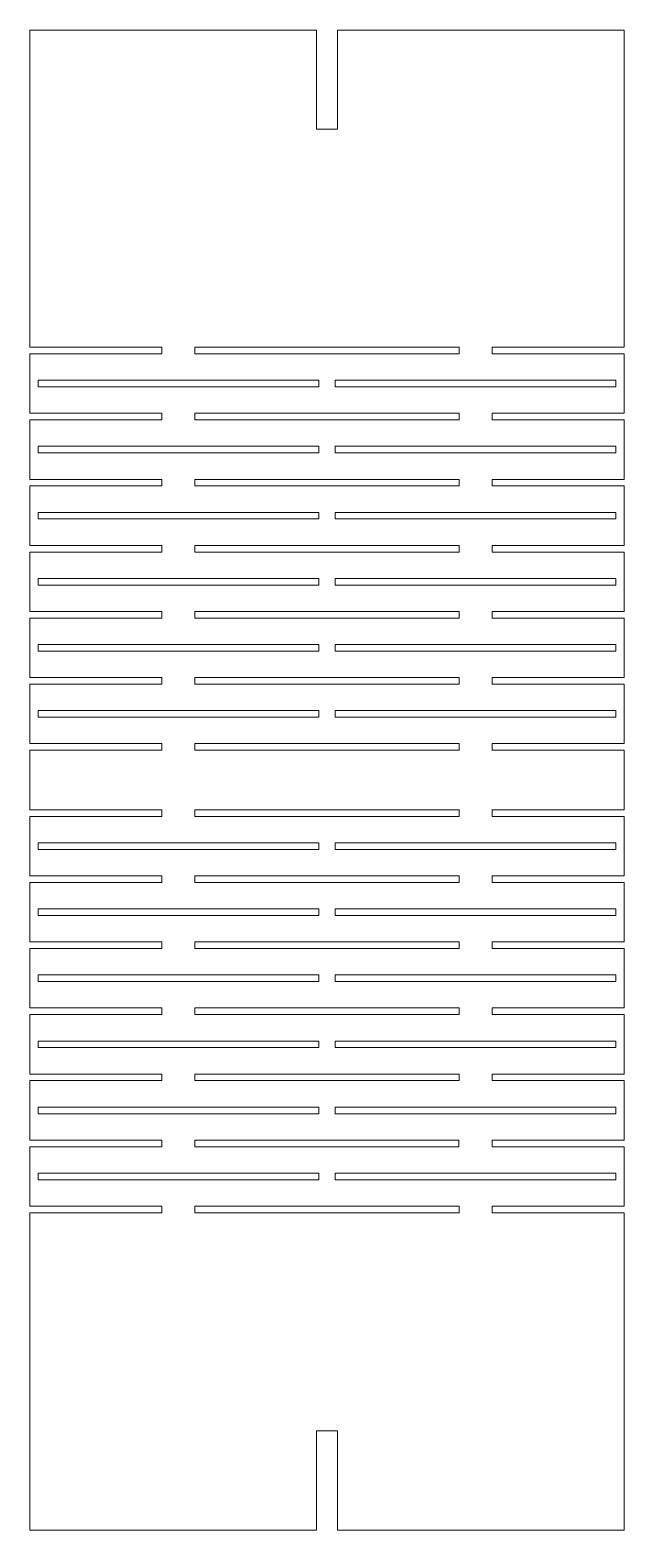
# Model space of a CAD drawing. Header units: centimetres. Extents: x -11.1 to -2.1, y -39.3 to -16.6.
import ezdxf

# ---------------------------------------------------------------- set-up
doc = ezdxf.new("R2010")
doc.units = ezdxf.units.CM
doc.header["$MEASUREMENT"] = 0
doc.layers.add('Capa 1', color=7, linetype='Continuous')

msp = doc.modelspace()

# ---------------------------------------------------------------- linework, layer by layer
at = {"layer": 'Capa 1', "color": 250, "lineweight": 9}
for points in [[(-8.61881, -21.45555), (-4.61881, -21.45555), (-4.61881, -21.35555), (-8.61881, -21.35555), (-8.61881, -21.45555)], [(-8.61881, -22.45555), (-4.61881, -22.45555), (-4.61881, -22.35555), (-8.61881, -22.35555), (-8.61881, -22.45555)]]:
    msp.add_lwpolyline(points, close=True, dxfattribs=at)
for points, knots in [([(-11.11881, -21.35555), (-11.11881, -21.35555), (-11.11881, -16.55555), (-11.11881, -16.55555), (-11.11881, -16.55555), (-11.11881, -16.55555), (-6.77881, -16.55555), (-6.77881, -16.55555), (-6.77881, -16.55555), (-6.77881, -16.55555), (-6.77881, -18.05555), (-6.77881, -18.05555), (-6.77881, -18.05555), (-6.77881, -18.05555), (-6.45881, -18.05555), (-6.45881, -18.05555), (-6.45881, -18.05555), (-6.45881, -18.05555), (-6.45881, -16.55555), (-6.45881, -16.55555), (-6.45881, -16.55555), (-6.45881, -16.55555), (-2.11881, -16.55555), (-2.11881, -16.55555), (-2.11881, -16.55555), (-2.11881, -16.55555), (-2.11881, -21.35555), (-2.11881, -21.35555), (-2.11881, -21.35555), (-2.11881, -21.35555), (-4.11881, -21.35555), (-4.11881, -21.35555), (-4.11881, -21.35555), (-4.11881, -21.35555), (-4.11881, -21.45555), (-4.11881, -21.45555), (-4.11881, -21.45555), (-4.11881, -21.45555), (-2.11881, -21.45555), (-2.11881, -21.45555), (-2.11881, -21.45555), (-2.11881, -21.45555), (-2.11881, -22.35555), (-2.11881, -22.35555), (-2.11881, -22.35555), (-2.11881, -22.35555), (-4.11881, -22.35555), (-4.11881, -22.35555), (-4.11881, -22.35555), (-4.11881, -22.35555), (-4.11881, -22.45555), (-4.11881, -22.45555), (-4.11881, -22.45555), (-4.11881, -22.45555), (-2.11881, -22.45555), (-2.11881, -22.45555), (-2.11881, -22.45555), (-2.11881, -22.45555), (-2.11881, -23.35555), (-2.11881, -23.35555), (-2.11881, -23.35555), (-2.11881, -23.35555), (-4.11881, -23.35555), (-4.11881, -23.35555), (-4.11881, -23.35555), (-4.11881, -23.35555), (-4.11881, -23.45555), (-4.11881, -23.45555), (-4.11881, -23.45555), (-4.11881, -23.45555), (-2.11881, -23.45555), (-2.11881, -23.45555), (-2.11881, -23.45555), (-2.11881, -23.45555), (-2.11881, -24.35555), (-2.11881, -24.35555), (-2.11881, -24.35555), (-2.11881, -24.35555), (-4.11881, -24.35555), (-4.11881, -24.35555), (-4.11881, -24.35555), (-4.11881, -24.35555), (-4.11881, -24.45555), (-4.11881, -24.45555), (-4.11881, -24.45555), (-4.11881, -24.45555), (-2.11881, -24.45555), (-2.11881, -24.45555), (-2.11881, -24.45555), (-2.11881, -24.45555), (-2.11881, -25.35555), (-2.11881, -25.35555), (-2.11881, -25.35555), (-2.11881, -25.35555), (-4.11881, -25.35555), (-4.11881, -25.35555), (-4.11881, -25.35555), (-4.11881, -25.35555), (-4.11881, -25.45555), (-4.11881, -25.45555), (-4.11881, -25.45555), (-4.11881, -25.45555), (-2.11881, -25.45555), (-2.11881, -25.45555), (-2.11881, -25.45555), (-2.11881, -25.45555), (-2.11881, -26.35555), (-2.11881, -26.35555), (-2.11881, -26.35555), (-2.11881, -26.35555), (-4.11881, -26.35555), (-4.11881, -26.35555), (-4.11881, -26.35555), (-4.11881, -26.35555), (-4.11881, -26.45555), (-4.11881, -26.45555), (-4.11881, -26.45555), (-4.11881, -26.45555), (-2.11881, -26.45555), (-2.11881, -26.45555), (-2.11881, -26.45555), (-2.11881, -26.45555), (-2.11881, -27.35555), (-2.11881, -27.35555), (-2.11881, -27.35555), (-2.11881, -27.35555), (-4.11881, -27.35555), (-4.11881, -27.35555), (-4.11881, -27.35555), (-4.11881, -27.35555), (-4.11881, -27.45555), (-4.11881, -27.45555), (-4.11881, -27.45555), (-4.11881, -27.45555), (-2.11881, -27.45555), (-2.11881, -27.45555), (-2.11881, -27.45555), (-2.11881, -27.45555), (-2.11881, -28.35555), (-2.11881, -28.35555), (-2.11881, -28.35555), (-2.11881, -28.35555), (-4.11881, -28.35555), (-4.11881, -28.35555), (-4.11881, -28.35555), (-4.11881, -28.35555), (-4.11881, -28.45555), (-4.11881, -28.45555), (-4.11881, -28.45555), (-4.11881, -28.45555), (-2.11881, -28.45555), (-2.11881, -28.45555), (-2.11881, -28.45555), (-2.11881, -28.45555), (-2.11881, -29.35555), (-2.11881, -29.35555), (-2.11881, -29.35555), (-2.11881, -29.35555), (-4.11881, -29.35555), (-4.11881, -29.35555), (-4.11881, -29.35555), (-4.11881, -29.35555), (-4.11881, -29.45555), (-4.11881, -29.45555), (-4.11881, -29.45555), (-4.11881, -29.45555), (-2.11881, -29.45555), (-2.11881, -29.45555), (-2.11881, -29.45555), (-2.11881, -29.45555), (-2.11881, -30.35555), (-2.11881, -30.35555), (-2.11881, -30.35555), (-2.11881, -30.35555), (-4.11881, -30.35555), (-4.11881, -30.35555), (-4.11881, -30.35555), (-4.11881, -30.35555), (-4.11881, -30.45555), (-4.11881, -30.45555), (-4.11881, -30.45555), (-4.11881, -30.45555), (-2.11881, -30.45555), (-2.11881, -30.45555), (-2.11881, -30.45555), (-2.11881, -30.45555), (-2.11881, -31.35555), (-2.11881, -31.35555), (-2.11881, -31.35555), (-2.11881, -31.35555), (-4.11881, -31.35555), (-4.11881, -31.35555), (-4.11881, -31.35555), (-4.11881, -31.35555), (-4.11881, -31.45555), (-4.11881, -31.45555), (-4.11881, -31.45555), (-4.11881, -31.45555), (-2.11881, -31.45555), (-2.11881, -31.45555), (-2.11881, -31.45555), (-2.11881, -31.45555), (-2.11881, -32.35555), (-2.11881, -32.35555), (-2.11881, -32.35555), (-2.11881, -32.35555), (-4.11881, -32.35555), (-4.11881, -32.35555), (-4.11881, -32.35555), (-4.11881, -32.35555), (-4.11881, -32.45555), (-4.11881, -32.45555), (-4.11881, -32.45555), (-4.11881, -32.45555), (-2.11881, -32.45555), (-2.11881, -32.45555), (-2.11881, -32.45555), (-2.11881, -32.45555), (-2.11881, -33.35555), (-2.11881, -33.35555), (-2.11881, -33.35555), (-2.11881, -33.35555), (-4.11881, -33.35555), (-4.11881, -33.35555), (-4.11881, -33.35555), (-4.11881, -33.35555), (-4.11881, -33.45555), (-4.11881, -33.45555), (-4.11881, -33.45555), (-4.11881, -33.45555), (-2.11881, -33.45555), (-2.11881, -33.45555), (-2.11881, -33.45555), (-2.11881, -33.45555), (-2.11881, -34.35555), (-2.11881, -34.35555), (-2.11881, -34.35555), (-2.11881, -34.35555), (-4.11881, -34.35555), (-4.11881, -34.35555), (-4.11881, -34.35555), (-4.11881, -34.35555), (-4.11881, -34.45555), (-4.11881, -34.45555), (-4.11881, -34.45555), (-4.11881, -34.45555), (-2.11881, -34.45555), (-2.11881, -34.45555), (-2.11881, -34.45555), (-2.11881, -34.45555), (-2.11881, -39.25555), (-2.11881, -39.25555), (-2.11881, -39.25555), (-2.11881, -39.25555), (-6.45881, -39.25555), (-6.45881, -39.25555), (-6.45881, -39.25555), (-6.45881, -39.25555), (-6.45881, -37.75555), (-6.45881, -37.75555), (-6.45881, -37.75555), (-6.45881, -37.75555), (-6.77881, -37.75555), (-6.77881, -37.75555), (-6.77881, -37.75555), (-6.77881, -37.75555), (-6.77881, -39.25555), (-6.77881, -39.25555), (-6.77881, -39.25555), (-6.77881, -39.25555), (-11.11881, -39.25555), (-11.11881, -39.25555), (-11.11881, -39.25555), (-11.11881, -39.25555), (-11.11881, -34.45555), (-11.11881, -34.45555), (-11.11881, -34.45555), (-11.11881, -34.45555), (-9.11881, -34.45555), (-9.11881, -34.45555), (-9.11881, -34.45555), (-9.11881, -34.45555), (-9.11881, -34.35555), (-9.11881, -34.35555), (-9.11881, -34.35555), (-9.11881, -34.35555), (-11.11881, -34.35555), (-11.11881, -34.35555), (-11.11881, -34.35555), (-11.11881, -34.35555), (-11.11881, -33.45555), (-11.11881, -33.45555), (-11.11881, -33.45555), (-11.11881, -33.45555), (-9.11881, -33.45555), (-9.11881, -33.45555), (-9.11881, -33.45555), (-9.11881, -33.45555), (-9.11881, -33.35555), (-9.11881, -33.35555), (-9.11881, -33.35555), (-9.11881, -33.35555), (-11.11881, -33.35555), (-11.11881, -33.35555), (-11.11881, -33.35555), (-11.11881, -33.35555), (-11.11881, -32.45555), (-11.11881, -32.45555), (-11.11881, -32.45555), (-11.11881, -32.45555), (-9.11881, -32.45555), (-9.11881, -32.45555), (-9.11881, -32.45555), (-9.11881, -32.45555), (-9.11881, -32.35555), (-9.11881, -32.35555), (-9.11881, -32.35555), (-9.11881, -32.35555), (-11.11881, -32.35555), (-11.11881, -32.35555), (-11.11881, -32.35555), (-11.11881, -32.35555), (-11.11881, -31.45555), (-11.11881, -31.45555), (-11.11881, -31.45555), (-11.11881, -31.45555), (-9.11881, -31.45555), (-9.11881, -31.45555), (-9.11881, -31.45555), (-9.11881, -31.45555), (-9.11881, -31.35555), (-9.11881, -31.35555), (-9.11881, -31.35555), (-9.11881, -31.35555), (-11.11881, -31.35555), (-11.11881, -31.35555), (-11.11881, -31.35555), (-11.11881, -31.35555), (-11.11881, -30.45555), (-11.11881, -30.45555), (-11.11881, -30.45555), (-11.11881, -30.45555), (-9.11881, -30.45555), (-9.11881, -30.45555), (-9.11881, -30.45555), (-9.11881, -30.45555), (-9.11881, -30.35555), (-9.11881, -30.35555), (-9.11881, -30.35555), (-9.11881, -30.35555), (-11.11881, -30.35555), (-11.11881, -30.35555), (-11.11881, -30.35555), (-11.11881, -30.35555), (-11.11881, -29.45555), (-11.11881, -29.45555), (-11.11881, -29.45555), (-11.11881, -29.45555), (-9.11881, -29.45555), (-9.11881, -29.45555), (-9.11881, -29.45555), (-9.11881, -29.45555), (-9.11881, -29.35555), (-9.11881, -29.35555), (-9.11881, -29.35555), (-9.11881, -29.35555), (-11.11881, -29.35555), (-11.11881, -29.35555), (-11.11881, -29.35555), (-11.11881, -29.35555), (-11.11881, -28.45555), (-11.11881, -28.45555), (-11.11881, -28.45555), (-11.11881, -28.45555), (-9.11881, -28.45555), (-9.11881, -28.45555), (-9.11881, -28.45555), (-9.11881, -28.45555), (-9.11881, -28.35555), (-9.11881, -28.35555), (-9.11881, -28.35555), (-9.11881, -28.35555), (-11.11881, -28.35555), (-11.11881, -28.35555), (-11.11881, -28.35555), (-11.11881, -28.35555), (-11.11881, -27.45555), (-11.11881, -27.45555), (-11.11881, -27.45555), (-11.11881, -27.45555), (-9.11881, -27.45555), (-9.11881, -27.45555), (-9.11881, -27.45555), (-9.11881, -27.45555), (-9.11881, -27.35555), (-9.11881, -27.35555), (-9.11881, -27.35555), (-9.11881, -27.35555), (-11.11881, -27.35555), (-11.11881, -27.35555), (-11.11881, -27.35555), (-11.11881, -27.35555), (-11.11881, -26.45555), (-11.11881, -26.45555), (-11.11881, -26.45555), (-11.11881, -26.45555), (-9.11881, -26.45555), (-9.11881, -26.45555), (-9.11881, -26.45555), (-9.11881, -26.45555), (-9.11881, -26.35555), (-9.11881, -26.35555), (-9.11881, -26.35555), (-9.11881, -26.35555), (-11.11881, -26.35555), (-11.11881, -26.35555), (-11.11881, -26.35555), (-11.11881, -26.35555), (-11.11881, -25.45555), (-11.11881, -25.45555), (-11.11881, -25.45555), (-11.11881, -25.45555), (-9.11881, -25.45555), (-9.11881, -25.45555), (-9.11881, -25.45555), (-9.11881, -25.45555), (-9.11881, -25.35555), (-9.11881, -25.35555), (-9.11881, -25.35555), (-9.11881, -25.35555), (-11.11881, -25.35555), (-11.11881, -25.35555), (-11.11881, -25.35555), (-11.11881, -25.35555), (-11.11881, -24.45555), (-11.11881, -24.45555), (-11.11881, -24.45555), (-11.11881, -24.45555), (-9.11881, -24.45555), (-9.11881, -24.45555), (-9.11881, -24.45555), (-9.11881, -24.45555), (-9.11881, -24.35555), (-9.11881, -24.35555), (-9.11881, -24.35555), (-9.11881, -24.35555), (-11.11881, -24.35555), (-11.11881, -24.35555), (-11.11881, -24.35555), (-11.11881, -24.35555), (-11.11881, -23.45555), (-11.11881, -23.45555), (-11.11881, -23.45555), (-11.11881, -23.45555), (-9.11881, -23.45555), (-9.11881, -23.45555), (-9.11881, -23.45555), (-9.11881, -23.45555), (-9.11881, -23.35555), (-9.11881, -23.35555), (-9.11881, -23.35555), (-9.11881, -23.35555), (-11.11881, -23.35555), (-11.11881, -23.35555), (-11.11881, -23.35555), (-11.11881, -23.35555), (-11.11881, -22.45555), (-11.11881, -22.45555), (-11.11881, -22.45555), (-11.11881, -22.45555), (-9.11881, -22.45555), (-9.11881, -22.45555), (-9.11881, -22.45555), (-9.11881, -22.45555), (-9.11881, -22.35555), (-9.11881, -22.35555), (-9.11881, -22.35555), (-9.11881, -22.35555), (-11.11881, -22.35555), (-11.11881, -22.35555), (-11.11881, -22.35555), (-11.11881, -22.35555), (-11.11881, -21.45555), (-11.11881, -21.45555), (-11.11881, -21.45555), (-11.11881, -21.45555), (-9.11881, -21.45555), (-9.11881, -21.45555), (-9.11881, -21.45555), (-9.11881, -21.45555), (-9.11881, -21.35555), (-9.11881, -21.35555), (-9.11881, -21.35555), (-9.11881, -21.35555), (-11.11881, -21.35555), (-11.11881, -21.35555)], [0, 0, 0, 0, 0.008, 0.008, 0.008, 0.008, 0.016, 0.016, 0.016, 0.016, 0.024, 0.024, 0.024, 0.024, 0.032, 0.032, 0.032, 0.032, 0.04, 0.04, 0.04, 0.04, 0.048, 0.048, 0.048, 0.048, 0.056, 0.056, 0.056, 0.056, 0.064, 0.064, 0.064, 0.064, 0.072, 0.072, 0.072, 0.072, 0.08, 0.08, 0.08, 0.08, 0.088, 0.088, 0.088, 0.088, 0.096, 0.096, 0.096, 0.096, 0.104, 0.104, 0.104, 0.104, 0.112, 0.112, 0.112, 0.112, 0.12, 0.12, 0.12, 0.12, 0.128, 0.128, 0.128, 0.128, 0.136, 0.136, 0.136, 0.136, 0.144, 0.144, 0.144, 0.144, 0.152, 0.152, 0.152, 0.152, 0.16, 0.16, 0.16, 0.16, 0.168, 0.168, 0.168, 0.168, 0.176, 0.176, 0.176, 0.176, 0.184, 0.184, 0.184, 0.184, 0.192, 0.192, 0.192, 0.192, 0.2, 0.2, 0.2, 0.2, 0.208, 0.208, 0.208, 0.208, 0.216, 0.216, 0.216, 0.216, 0.224, 0.224, 0.224, 0.224, 0.232, 0.232, 0.232, 0.232, 0.24, 0.24, 0.24, 0.24, 0.248, 0.248, 0.248, 0.248, 0.256, 0.256, 0.256, 0.256, 0.264, 0.264, 0.264, 0.264, 0.272, 0.272, 0.272, 0.272, 0.28, 0.28, 0.28, 0.28, 0.288, 0.288, 0.288, 0.288, 0.296, 0.296, 0.296, 0.296, 0.304, 0.304, 0.304, 0.304, 0.312, 0.312, 0.312, 0.312, 0.32, 0.32, 0.32, 0.32, 0.328, 0.328, 0.328, 0.328, 0.336, 0.336, 0.336, 0.336, 0.344, 0.344, 0.344, 0.344, 0.352, 0.352, 0.352, 0.352, 0.36, 0.36, 0.36, 0.36, 0.368, 0.368, 0.368, 0.368, 0.376, 0.376, 0.376, 0.376, 0.384, 0.384, 0.384, 0.384, 0.392, 0.392, 0.392, 0.392, 0.4, 0.4, 0.4, 0.4, 0.408, 0.408, 0.408, 0.408, 0.416, 0.416, 0.416, 0.416, 0.424, 0.424, 0.424, 0.424, 0.432, 0.432, 0.432, 0.432, 0.44, 0.44, 0.44, 0.44, 0.448, 0.448, 0.448, 0.448, 0.456, 0.456, 0.456, 0.456, 0.464, 0.464, 0.464, 0.464, 0.472, 0.472, 0.472, 0.472, 0.48, 0.48, 0.48, 0.48, 0.488, 0.488, 0.488, 0.488, 0.496, 0.496, 0.496, 0.496, 0.504, 0.504, 0.504, 0.504, 0.512, 0.512, 0.512, 0.512, 0.52, 0.52, 0.52, 0.52, 0.528, 0.528, 0.528, 0.528, 0.536, 0.536, 0.536, 0.536, 0.544, 0.544, 0.544, 0.544, 0.552, 0.552, 0.552, 0.552, 0.56, 0.56, 0.56, 0.56, 0.568, 0.568, 0.568, 0.568, 0.576, 0.576, 0.576, 0.576, 0.584, 0.584, 0.584, 0.584, 0.592, 0.592, 0.592, 0.592, 0.6, 0.6, 0.6, 0.6, 0.608, 0.608, 0.608, 0.608, 0.616, 0.616, 0.616, 0.616, 0.624, 0.624, 0.624, 0.624, 0.632, 0.632, 0.632, 0.632, 0.64, 0.64, 0.64, 0.64, 0.648, 0.648, 0.648, 0.648, 0.656, 0.656, 0.656, 0.656, 0.664, 0.664, 0.664, 0.664, 0.672, 0.672, 0.672, 0.672, 0.68, 0.68, 0.68, 0.68, 0.688, 0.688, 0.688, 0.688, 0.696, 0.696, 0.696, 0.696, 0.704, 0.704, 0.704, 0.704, 0.712, 0.712, 0.712, 0.712, 0.72, 0.72, 0.72, 0.72, 0.728, 0.728, 0.728, 0.728, 0.736, 0.736, 0.736, 0.736, 0.744, 0.744, 0.744, 0.744, 0.752, 0.752, 0.752, 0.752, 0.76, 0.76, 0.76, 0.76, 0.768, 0.768, 0.768, 0.768, 0.776, 0.776, 0.776, 0.776, 0.784, 0.784, 0.784, 0.784, 0.792, 0.792, 0.792, 0.792, 0.8, 0.8, 0.8, 0.8, 0.808, 0.808, 0.808, 0.808, 0.816, 0.816, 0.816, 0.816, 0.824, 0.824, 0.824, 0.824, 0.832, 0.832, 0.832, 0.832, 0.84, 0.84, 0.84, 0.84, 0.848, 0.848, 0.848, 0.848, 0.856, 0.856, 0.856, 0.856, 0.864, 0.864, 0.864, 0.864, 0.872, 0.872, 0.872, 0.872, 0.88, 0.88, 0.88, 0.88, 0.888, 0.888, 0.888, 0.888, 0.896, 0.896, 0.896, 0.896, 0.904, 0.904, 0.904, 0.904, 0.912, 0.912, 0.912, 0.912, 0.92, 0.92, 0.92, 0.92, 0.928, 0.928, 0.928, 0.928, 0.936, 0.936, 0.936, 0.936, 0.944, 0.944, 0.944, 0.944, 0.952, 0.952, 0.952, 0.952, 0.96, 0.96, 0.96, 0.96, 0.968, 0.968, 0.968, 0.968, 0.976, 0.976, 0.976, 0.976, 0.984, 0.984, 0.984, 0.984, 1, 1, 1, 1]), ([(-4.61881, -23.45555), (-4.61881, -23.45555), (-8.61881, -23.45555), (-8.61881, -23.45555), (-8.61881, -23.45555), (-8.61881, -23.45555), (-8.61881, -23.35555), (-8.61881, -23.35555), (-8.61881, -23.35555), (-8.61881, -23.35555), (-4.61881, -23.35555), (-4.61881, -23.35555), (-4.61881, -23.35555), (-4.61881, -23.35555), (-4.61881, -23.45555), (-4.61881, -23.45555)], [0, 0, 0, 0, 0.2, 0.2, 0.2, 0.2, 0.4, 0.4, 0.4, 0.4, 0.6, 0.6, 0.6, 0.6, 1, 1, 1, 1]), ([(-4.61881, -24.45555), (-4.61881, -24.45555), (-8.61881, -24.45555), (-8.61881, -24.45555), (-8.61881, -24.45555), (-8.61881, -24.45555), (-8.61881, -24.35555), (-8.61881, -24.35555), (-8.61881, -24.35555), (-8.61881, -24.35555), (-4.61881, -24.35555), (-4.61881, -24.35555), (-4.61881, -24.35555), (-4.61881, -24.35555), (-4.61881, -24.45555), (-4.61881, -24.45555)], [0, 0, 0, 0, 0.2, 0.2, 0.2, 0.2, 0.4, 0.4, 0.4, 0.4, 0.6, 0.6, 0.6, 0.6, 1, 1, 1, 1]), ([(-4.61881, -25.45555), (-4.61881, -25.45555), (-8.61881, -25.45555), (-8.61881, -25.45555), (-8.61881, -25.45555), (-8.61881, -25.45555), (-8.61881, -25.35555), (-8.61881, -25.35555), (-8.61881, -25.35555), (-8.61881, -25.35555), (-4.61881, -25.35555), (-4.61881, -25.35555), (-4.61881, -25.35555), (-4.61881, -25.35555), (-4.61881, -25.45555), (-4.61881, -25.45555)], [0, 0, 0, 0, 0.2, 0.2, 0.2, 0.2, 0.4, 0.4, 0.4, 0.4, 0.6, 0.6, 0.6, 0.6, 1, 1, 1, 1]), ([(-8.61881, -26.35555), (-8.61881, -26.35555), (-8.61881, -26.45555), (-8.61881, -26.45555), (-8.61881, -26.45555), (-8.61881, -26.45555), (-4.61881, -26.45555), (-4.61881, -26.45555), (-4.61881, -26.45555), (-4.61881, -26.45555), (-4.61881, -26.35555), (-4.61881, -26.35555), (-4.61881, -26.35555), (-4.61881, -26.35555), (-8.61881, -26.35555), (-8.61881, -26.35555)], [0, 0, 0, 0, 0.2, 0.2, 0.2, 0.2, 0.4, 0.4, 0.4, 0.4, 0.6, 0.6, 0.6, 0.6, 1, 1, 1, 1]), ([(-8.61881, -27.35555), (-8.61881, -27.35555), (-8.61881, -27.45555), (-8.61881, -27.45555), (-8.61881, -27.45555), (-8.61881, -27.45555), (-4.61881, -27.45555), (-4.61881, -27.45555), (-4.61881, -27.45555), (-4.61881, -27.45555), (-4.61881, -27.35555), (-4.61881, -27.35555), (-4.61881, -27.35555), (-4.61881, -27.35555), (-8.61881, -27.35555), (-8.61881, -27.35555)], [0, 0, 0, 0, 0.2, 0.2, 0.2, 0.2, 0.4, 0.4, 0.4, 0.4, 0.6, 0.6, 0.6, 0.6, 1, 1, 1, 1]), ([(-8.61881, -28.45555), (-8.61881, -28.45555), (-8.61881, -28.35555), (-8.61881, -28.35555), (-8.61881, -28.35555), (-8.61881, -28.35555), (-4.61881, -28.35555), (-4.61881, -28.35555), (-4.61881, -28.35555), (-4.61881, -28.35555), (-4.61881, -28.45555), (-4.61881, -28.45555), (-4.61881, -28.45555), (-4.61881, -28.45555), (-8.61881, -28.45555), (-8.61881, -28.45555)], [0, 0, 0, 0, 0.2, 0.2, 0.2, 0.2, 0.4, 0.4, 0.4, 0.4, 0.6, 0.6, 0.6, 0.6, 1, 1, 1, 1]), ([(-8.61881, -29.35555), (-8.61881, -29.35555), (-8.61881, -29.45555), (-8.61881, -29.45555), (-8.61881, -29.45555), (-8.61881, -29.45555), (-4.61881, -29.45555), (-4.61881, -29.45555), (-4.61881, -29.45555), (-4.61881, -29.45555), (-4.61881, -29.35555), (-4.61881, -29.35555), (-4.61881, -29.35555), (-4.61881, -29.35555), (-8.61881, -29.35555), (-8.61881, -29.35555)], [0, 0, 0, 0, 0.2, 0.2, 0.2, 0.2, 0.4, 0.4, 0.4, 0.4, 0.6, 0.6, 0.6, 0.6, 1, 1, 1, 1]), ([(-8.61881, -30.35555), (-8.61881, -30.35555), (-8.61881, -30.45555), (-8.61881, -30.45555), (-8.61881, -30.45555), (-8.61881, -30.45555), (-4.61881, -30.45555), (-4.61881, -30.45555), (-4.61881, -30.45555), (-4.61881, -30.45555), (-4.61881, -30.35555), (-4.61881, -30.35555), (-4.61881, -30.35555), (-4.61881, -30.35555), (-8.61881, -30.35555), (-8.61881, -30.35555)], [0, 0, 0, 0, 0.2, 0.2, 0.2, 0.2, 0.4, 0.4, 0.4, 0.4, 0.6, 0.6, 0.6, 0.6, 1, 1, 1, 1]), ([(-8.61881, -31.35555), (-8.61881, -31.35555), (-8.61881, -31.45555), (-8.61881, -31.45555), (-8.61881, -31.45555), (-8.61881, -31.45555), (-4.61881, -31.45555), (-4.61881, -31.45555), (-4.61881, -31.45555), (-4.61881, -31.45555), (-4.61881, -31.35555), (-4.61881, -31.35555), (-4.61881, -31.35555), (-4.61881, -31.35555), (-8.61881, -31.35555), (-8.61881, -31.35555)], [0, 0, 0, 0, 0.2, 0.2, 0.2, 0.2, 0.4, 0.4, 0.4, 0.4, 0.6, 0.6, 0.6, 0.6, 1, 1, 1, 1]), ([(-8.61881, -32.35555), (-8.61881, -32.35555), (-8.61881, -32.45555), (-8.61881, -32.45555), (-8.61881, -32.45555), (-8.61881, -32.45555), (-4.61881, -32.45555), (-4.61881, -32.45555), (-4.61881, -32.45555), (-4.61881, -32.45555), (-4.61881, -32.35555), (-4.61881, -32.35555), (-4.61881, -32.35555), (-4.61881, -32.35555), (-8.61881, -32.35555), (-8.61881, -32.35555)], [0, 0, 0, 0, 0.2, 0.2, 0.2, 0.2, 0.4, 0.4, 0.4, 0.4, 0.6, 0.6, 0.6, 0.6, 1, 1, 1, 1]), ([(-8.61963, -33.35555), (-8.61963, -33.35555), (-8.61963, -33.45555), (-8.61963, -33.45555), (-8.61963, -33.45555), (-8.61963, -33.45555), (-4.61963, -33.45555), (-4.61963, -33.45555), (-4.61963, -33.45555), (-4.61963, -33.45555), (-4.61963, -33.35555), (-4.61963, -33.35555), (-4.61963, -33.35555), (-4.61963, -33.35555), (-8.61963, -33.35555), (-8.61963, -33.35555)], [0, 0, 0, 0, 0.2, 0.2, 0.2, 0.2, 0.4, 0.4, 0.4, 0.4, 0.6, 0.6, 0.6, 0.6, 1, 1, 1, 1]), ([(-8.61881, -34.35338), (-8.61881, -34.35338), (-8.61881, -34.45338), (-8.61881, -34.45338), (-8.61881, -34.45338), (-8.61881, -34.45338), (-4.61881, -34.45338), (-4.61881, -34.45338), (-4.61881, -34.45338), (-4.61881, -34.45338), (-4.61881, -34.35338), (-4.61881, -34.35338), (-4.61881, -34.35338), (-4.61881, -34.35338), (-8.61881, -34.35338), (-8.61881, -34.35338)], [0, 0, 0, 0, 0.2, 0.2, 0.2, 0.2, 0.4, 0.4, 0.4, 0.4, 0.6, 0.6, 0.6, 0.6, 1, 1, 1, 1])]:
    msp.add_open_spline(points, degree=3, knots=knots, dxfattribs=at)
at = {"layer": 'Capa 1', "lineweight": 9}
for points in [[(-10.99625, -21.85555), (-10.99625, -21.85555), (-6.74137, -21.85555), (-6.74137, -21.85555), (-6.74137, -21.85555), (-6.74137, -21.85555), (-6.74137, -21.95555), (-6.74137, -21.95555), (-6.74137, -21.95555), (-6.74137, -21.95555), (-10.99625, -21.95555), (-10.99625, -21.95555), (-10.99625, -21.95555), (-10.99625, -21.95555), (-10.99625, -21.85555), (-10.99625, -21.85555)], [(-6.49625, -21.85555), (-6.49625, -21.85555), (-6.49625, -21.95555), (-6.49625, -21.95555), (-6.49625, -21.95555), (-6.49625, -21.95555), (-2.24137, -21.95555), (-2.24137, -21.95555), (-2.24137, -21.95555), (-2.24137, -21.95555), (-2.24137, -21.85555), (-2.24137, -21.85555), (-2.24137, -21.85555), (-2.24137, -21.85555), (-6.49625, -21.85555), (-6.49625, -21.85555)], [(-6.74137, -22.85555), (-6.74137, -22.85555), (-6.74137, -22.95555), (-6.74137, -22.95555), (-6.74137, -22.95555), (-6.74137, -22.95555), (-10.99625, -22.95555), (-10.99625, -22.95555), (-10.99625, -22.95555), (-10.99625, -22.95555), (-10.99625, -22.85555), (-10.99625, -22.85555), (-10.99625, -22.85555), (-10.99625, -22.85555), (-6.74137, -22.85555), (-6.74137, -22.85555)], [(-2.24137, -22.85555), (-2.24137, -22.85555), (-6.49625, -22.85555), (-6.49625, -22.85555), (-6.49625, -22.85555), (-6.49625, -22.85555), (-6.49625, -22.95555), (-6.49625, -22.95555), (-6.49625, -22.95555), (-6.49625, -22.95555), (-2.24137, -22.95555), (-2.24137, -22.95555), (-2.24137, -22.95555), (-2.24137, -22.95555), (-2.24137, -22.85555), (-2.24137, -22.85555)], [(-10.99625, -23.85555), (-10.99625, -23.85555), (-10.99625, -23.95555), (-10.99625, -23.95555), (-10.99625, -23.95555), (-10.99625, -23.95555), (-6.74137, -23.95555), (-6.74137, -23.95555), (-6.74137, -23.95555), (-6.74137, -23.95555), (-6.74137, -23.85555), (-6.74137, -23.85555), (-6.74137, -23.85555), (-6.74137, -23.85555), (-10.99625, -23.85555), (-10.99625, -23.85555)], [(-2.24137, -23.85555), (-2.24137, -23.85555), (-6.49625, -23.85555), (-6.49625, -23.85555), (-6.49625, -23.85555), (-6.49625, -23.85555), (-6.49625, -23.95555), (-6.49625, -23.95555), (-6.49625, -23.95555), (-6.49625, -23.95555), (-2.24137, -23.95555), (-2.24137, -23.95555), (-2.24137, -23.95555), (-2.24137, -23.95555), (-2.24137, -23.85555), (-2.24137, -23.85555)], [(-6.74137, -24.85555), (-6.74137, -24.85555), (-6.74137, -24.95555), (-6.74137, -24.95555), (-6.74137, -24.95555), (-6.74137, -24.95555), (-10.99625, -24.95555), (-10.99625, -24.95555), (-10.99625, -24.95555), (-10.99625, -24.95555), (-10.99625, -24.85555), (-10.99625, -24.85555), (-10.99625, -24.85555), (-10.99625, -24.85555), (-6.74137, -24.85555), (-6.74137, -24.85555)], [(-6.49625, -24.85555), (-6.49625, -24.85555), (-6.49625, -24.95555), (-6.49625, -24.95555), (-6.49625, -24.95555), (-6.49625, -24.95555), (-2.24137, -24.95555), (-2.24137, -24.95555), (-2.24137, -24.95555), (-2.24137, -24.95555), (-2.24137, -24.85555), (-2.24137, -24.85555), (-2.24137, -24.85555), (-2.24137, -24.85555), (-6.49625, -24.85555), (-6.49625, -24.85555)], [(-10.99625, -25.95555), (-10.99625, -25.95555), (-6.74137, -25.95555), (-6.74137, -25.95555), (-6.74137, -25.95555), (-6.74137, -25.95555), (-6.74137, -25.85555), (-6.74137, -25.85555), (-6.74137, -25.85555), (-6.74137, -25.85555), (-10.99625, -25.85555), (-10.99625, -25.85555), (-10.99625, -25.85555), (-10.99625, -25.85555), (-10.99625, -25.95555), (-10.99625, -25.95555)], [(-2.24137, -25.85555), (-2.24137, -25.85555), (-2.24137, -25.95555), (-2.24137, -25.95555), (-2.24137, -25.95555), (-2.24137, -25.95555), (-6.49625, -25.95555), (-6.49625, -25.95555), (-6.49625, -25.95555), (-6.49625, -25.95555), (-6.49625, -25.85555), (-6.49625, -25.85555), (-6.49625, -25.85555), (-6.49625, -25.85555), (-2.24137, -25.85555), (-2.24137, -25.85555)], [(-10.99625, -26.85555), (-10.99625, -26.85555), (-10.99625, -26.95555), (-10.99625, -26.95555), (-10.99625, -26.95555), (-10.99625, -26.95555), (-6.74137, -26.95555), (-6.74137, -26.95555), (-6.74137, -26.95555), (-6.74137, -26.95555), (-6.74137, -26.85555), (-6.74137, -26.85555), (-6.74137, -26.85555), (-6.74137, -26.85555), (-10.99625, -26.85555), (-10.99625, -26.85555)], [(-2.24137, -26.85555), (-2.24137, -26.85555), (-2.24137, -26.95555), (-2.24137, -26.95555), (-2.24137, -26.95555), (-2.24137, -26.95555), (-6.49625, -26.95555), (-6.49625, -26.95555), (-6.49625, -26.95555), (-6.49625, -26.95555), (-6.49625, -26.85555), (-6.49625, -26.85555), (-6.49625, -26.85555), (-6.49625, -26.85555), (-2.24137, -26.85555), (-2.24137, -26.85555)], [(-10.99625, -28.95555), (-10.99625, -28.95555), (-6.74137, -28.95555), (-6.74137, -28.95555), (-6.74137, -28.95555), (-6.74137, -28.95555), (-6.74137, -28.85555), (-6.74137, -28.85555), (-6.74137, -28.85555), (-6.74137, -28.85555), (-10.99625, -28.85555), (-10.99625, -28.85555), (-10.99625, -28.85555), (-10.99625, -28.85555), (-10.99625, -28.95555), (-10.99625, -28.95555)], [(-2.24137, -28.85555), (-2.24137, -28.85555), (-6.49625, -28.85555), (-6.49625, -28.85555), (-6.49625, -28.85555), (-6.49625, -28.85555), (-6.49625, -28.95555), (-6.49625, -28.95555), (-6.49625, -28.95555), (-6.49625, -28.95555), (-2.24137, -28.95555), (-2.24137, -28.95555), (-2.24137, -28.95555), (-2.24137, -28.95555), (-2.24137, -28.85555), (-2.24137, -28.85555)], [(-10.99625, -29.95555), (-10.99625, -29.95555), (-10.99625, -29.85555), (-10.99625, -29.85555), (-10.99625, -29.85555), (-10.99625, -29.85555), (-6.74137, -29.85555), (-6.74137, -29.85555), (-6.74137, -29.85555), (-6.74137, -29.85555), (-6.74137, -29.95555), (-6.74137, -29.95555), (-6.74137, -29.95555), (-6.74137, -29.95555), (-10.99625, -29.95555), (-10.99625, -29.95555)], [(-6.49625, -29.95555), (-6.49625, -29.95555), (-6.49625, -29.85555), (-6.49625, -29.85555), (-6.49625, -29.85555), (-6.49625, -29.85555), (-2.24137, -29.85555), (-2.24137, -29.85555), (-2.24137, -29.85555), (-2.24137, -29.85555), (-2.24137, -29.95555), (-2.24137, -29.95555), (-2.24137, -29.95555), (-2.24137, -29.95555), (-6.49625, -29.95555), (-6.49625, -29.95555)], [(-10.99625, -30.95555), (-10.99625, -30.95555), (-10.99625, -30.85555), (-10.99625, -30.85555), (-10.99625, -30.85555), (-10.99625, -30.85555), (-6.74137, -30.85555), (-6.74137, -30.85555), (-6.74137, -30.85555), (-6.74137, -30.85555), (-6.74137, -30.95555), (-6.74137, -30.95555), (-6.74137, -30.95555), (-6.74137, -30.95555), (-10.99625, -30.95555), (-10.99625, -30.95555)], [(-6.49625, -30.95555), (-6.49625, -30.95555), (-6.49625, -30.85555), (-6.49625, -30.85555), (-6.49625, -30.85555), (-6.49625, -30.85555), (-2.24137, -30.85555), (-2.24137, -30.85555), (-2.24137, -30.85555), (-2.24137, -30.85555), (-2.24137, -30.95555), (-2.24137, -30.95555), (-2.24137, -30.95555), (-2.24137, -30.95555), (-6.49625, -30.95555), (-6.49625, -30.95555)], [(-10.99625, -31.85555), (-10.99625, -31.85555), (-6.74137, -31.85555), (-6.74137, -31.85555), (-6.74137, -31.85555), (-6.74137, -31.85555), (-6.74137, -31.95555), (-6.74137, -31.95555), (-6.74137, -31.95555), (-6.74137, -31.95555), (-10.99625, -31.95555), (-10.99625, -31.95555), (-10.99625, -31.95555), (-10.99625, -31.95555), (-10.99625, -31.85555), (-10.99625, -31.85555)], [(-6.49625, -31.95555), (-6.49625, -31.95555), (-6.49625, -31.85555), (-6.49625, -31.85555), (-6.49625, -31.85555), (-6.49625, -31.85555), (-2.24137, -31.85555), (-2.24137, -31.85555), (-2.24137, -31.85555), (-2.24137, -31.85555), (-2.24137, -31.95555), (-2.24137, -31.95555), (-2.24137, -31.95555), (-2.24137, -31.95555), (-6.49625, -31.95555), (-6.49625, -31.95555)], [(-10.99625, -32.85555), (-10.99625, -32.85555), (-6.74137, -32.85555), (-6.74137, -32.85555), (-6.74137, -32.85555), (-6.74137, -32.85555), (-6.74137, -32.95555), (-6.74137, -32.95555), (-6.74137, -32.95555), (-6.74137, -32.95555), (-10.99625, -32.95555), (-10.99625, -32.95555), (-10.99625, -32.95555), (-10.99625, -32.95555), (-10.99625, -32.85555), (-10.99625, -32.85555)], [(-2.24137, -32.85555), (-2.24137, -32.85555), (-6.49625, -32.85555), (-6.49625, -32.85555), (-6.49625, -32.85555), (-6.49625, -32.85555), (-6.49625, -32.95555), (-6.49625, -32.95555), (-6.49625, -32.95555), (-6.49625, -32.95555), (-2.24137, -32.95555), (-2.24137, -32.95555), (-2.24137, -32.95555), (-2.24137, -32.95555), (-2.24137, -32.85555), (-2.24137, -32.85555)], [(-10.99625, -33.85555), (-10.99625, -33.85555), (-6.74137, -33.85555), (-6.74137, -33.85555), (-6.74137, -33.85555), (-6.74137, -33.85555), (-6.74137, -33.95555), (-6.74137, -33.95555), (-6.74137, -33.95555), (-6.74137, -33.95555), (-10.99625, -33.95555), (-10.99625, -33.95555), (-10.99625, -33.95555), (-10.99625, -33.95555), (-10.99625, -33.85555), (-10.99625, -33.85555)], [(-6.49625, -33.95555), (-6.49625, -33.95555), (-6.49625, -33.85555), (-6.49625, -33.85555), (-6.49625, -33.85555), (-6.49625, -33.85555), (-2.24137, -33.85555), (-2.24137, -33.85555), (-2.24137, -33.85555), (-2.24137, -33.85555), (-2.24137, -33.95555), (-2.24137, -33.95555), (-2.24137, -33.95555), (-2.24137, -33.95555), (-6.49625, -33.95555), (-6.49625, -33.95555)]]:
    msp.add_open_spline(points, degree=3, knots=[0, 0, 0, 0, 0.2, 0.2, 0.2, 0.2, 0.4, 0.4, 0.4, 0.4, 0.6, 0.6, 0.6, 0.6, 1, 1, 1, 1], dxfattribs=at)
for points in [[(-8.61881, -22.35555), (-8.61881, -22.35555), (-8.61881, -22.45555), (-8.61881, -22.45555)], [(-4.61881, -22.35555), (-4.61881, -22.35555), (-4.61881, -22.45555), (-4.61881, -22.45555)], [(-8.61881, -23.35555), (-8.61881, -23.35555), (-8.61881, -23.45555), (-8.61881, -23.45555)], [(-9.11881, -25.45555), (-9.11881, -25.45555), (-11.11881, -25.45555), (-11.11881, -25.45555)], [(-6.61881, -25.45555), (-6.61881, -25.45555), (-8.61881, -25.45555), (-8.61881, -25.45555)], [(-8.61881, -29.45555), (-8.61881, -29.45555), (-8.61881, -29.35555), (-8.61881, -29.35555)]]:
    msp.add_open_spline(points, degree=3, dxfattribs=at)

doc.saveas('drawing.dxf')
